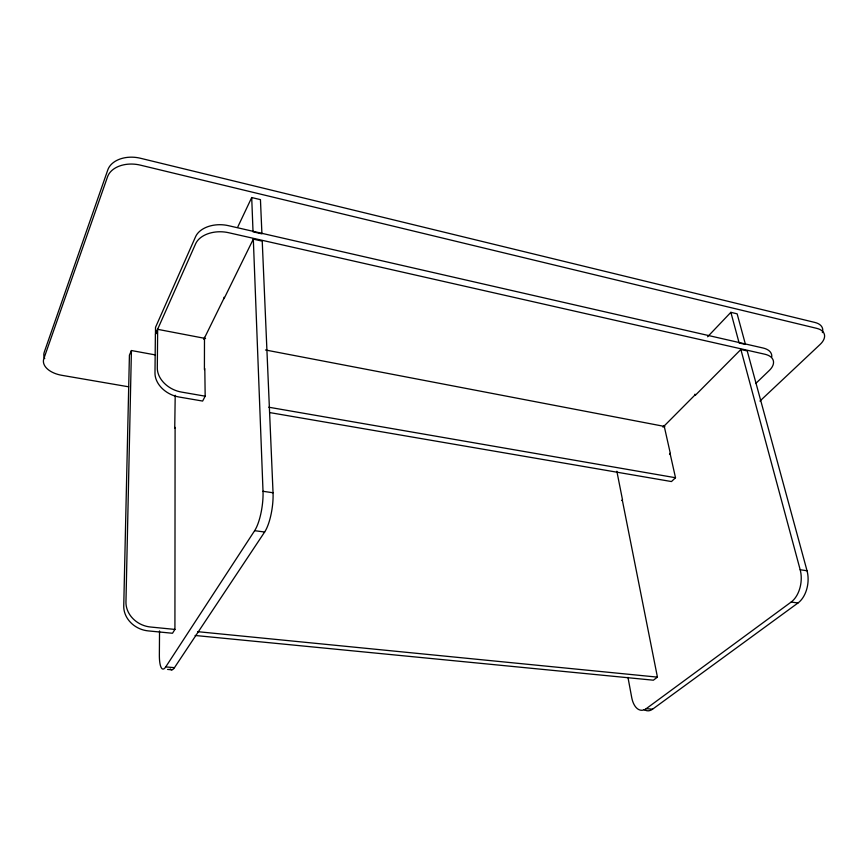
<?xml version="1.0" encoding="UTF-8"?>
<svg xmlns="http://www.w3.org/2000/svg" width="868" height="868" viewBox="0 0 868 868"><rect width="100%" height="100%" fill="white"/><g stroke="black" fill="none" stroke-linecap="round" stroke-linejoin="round"><path stroke-width="1.3" d="M155.383 354.925L131.415 350.531L129.419 355.186L123.744 606.027A24.988 21.657 23.5 0 0 148.146 630.884L172.493 633.26L174.924 629.419L175.097 427.371M175.206 395.265L174.739 428.26M159.538 630.938L159.365 654.743A24.63 5.859 -82.9 0 0 165.734 666.906L174.457 667.666L264.642 532.019A28.633 8.354 -81.6 0 0 273.04 492.764L262.234 241.152L253.315 239.123L224.096 298.581L224.063 297.236M205.575 338.509L157.661 329.33L157.303 367.989A24.901 18.781 25.3 0 0 181.423 392.065L205.173 396.188L204.805 368.618M131.415 350.531L125.958 602.034A25.107 21.711 23.7 0 0 150.489 627.011L174.924 629.419M157.661 329.33L155.383 334.451L154.981 373.023A24.781 18.76 25.2 0 0 178.982 397.001L202.635 401.059L205.173 396.188M237.821 226.884L251.709 197.546L260.443 199.64L261.919 233.85L253.033 231.821L251.709 197.546M203.806 339.355L223.998 298.256M204.414 369.605L204.49 337.316M165.734 666.906L254.639 530.684A28.72 8.192 -81.6 0 0 263.015 491.299L253.315 239.123M707.594 336.773L730.867 312.328L737.138 313.836L745.46 344.422L739.124 342.969L730.867 312.328M662.989 427.175L694.932 395.027M644.175 709.601A20.919 11.544 -86.3 0 0 652.552 709.21L798.017 602.967A23.772 15.32 -82.9 0 0 807.034 570.753L747.229 350.932L740.871 349.489L695.279 395.352L694.986 394.159M621.813 500.554L622.519 499.859L616.844 471.237M669.521 454.127L670.313 453.367L664.063 425.504M755.757 383.482L769.319 370.441A21.906 11.859 -15.7 0 0 764.86 354.231L228.577 232.7A26.127 17.306 1.7 0 0 195.626 243.778L155.459 334.137L155.524 327.344L195.56 236.747A26.04 17.349 1.9 0 1 228.392 225.658L763.124 348.025A21.841 11.913 -15.8 0 1 771.76 356.965M670.042 453.313L675.51 477.736L671.463 481.556L270.176 412.658M759.934 401.07L820.119 344.433A21.32 11.555 -17.3 0 0 816.723 328.354L140.323 165.126A26.832 18.412 6.6 0 0 107.567 176.736L43.845 358.636A23.186 13.335 4.6 0 0 61.899 375.323L128.67 386.813M622.258 499.816L657.434 677.127L653.387 680.197L195.094 635.474M627.965 677.365L631.709 697.492A20.962 11.49 -86.2 0 0 646.237 708.657L791.149 602.056A23.827 15.255 -82.9 0 0 800.177 569.744L740.871 349.489M646.237 708.657L652.552 709.21M167.567 669.423L171.907 669.803M197.578 631.665L657.434 677.127M254.639 530.684L264.642 532.019M791.149 602.056L798.017 602.967M263.015 491.299L273.04 492.764M800.177 569.744L807.034 570.753M268.755 407.211L675.51 477.736M265.489 349.988L664.845 426.503M822.387 332.596A21.266 11.599 -17.4 0 0 814.9 322.451L140.453 158.258A26.734 18.445 6.8 0 0 107.816 169.868L44.246 352.213A23.11 13.378 4.8 0 0 44.724 358.592M174.457 667.666A24.564 5.978 -83 0 1 170.237 668.935"/></g></svg>
